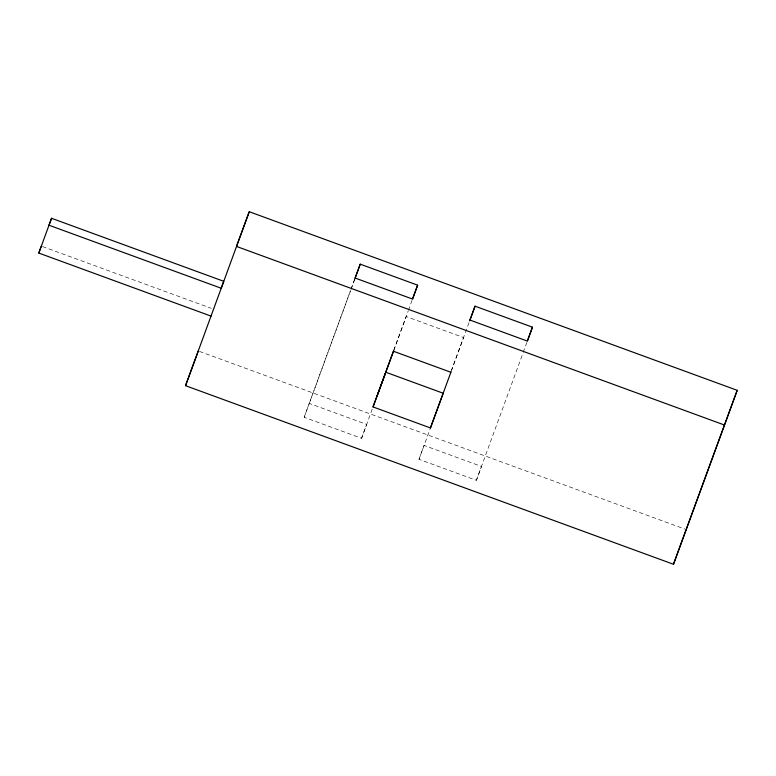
<?xml version="1.0" encoding="UTF-8"?>
<svg xmlns="http://www.w3.org/2000/svg" width="776" height="776" viewBox="0 0 776 776"><rect width="100%" height="100%" fill="white"/><g stroke="black" fill="none" stroke-linecap="round" stroke-linejoin="round"><path stroke-width="0.58" stroke-dasharray="3.88 2.91" d="M304.173 417.294L309.275 403.413L366.689 424.423L361.577 438.304L304.173 417.294L350.568 290.486M350.985 289.361L354.71 279.166M309.275 403.413L350.704 290.195M351.121 289.07L354.845 278.875M361.577 438.304L372.732 407.817M393.704 350.636L408.137 311.137M408.399 310.342L412.114 300.176M418.982 459.314L424.094 445.434L481.498 466.444L476.386 480.325L418.982 459.314L430.292 428.498M451.322 370.928L469.257 321.982M476.386 480.325L522.917 353.225M523.199 352.391L527.059 341.906M393.801 350.189L406.178 316.54L463.592 337.55L451.584 370.162M42.486 246.545L211.305 308.334M199.432 351.402L685.111 529.164"/><path stroke-width="1.16" d="M211.014 316.104L38.8 253.063L51.546 218.279L223.76 281.31L221.209 288.245L48.995 225.215L51.546 218.279M185.532 385.682L249.251 211.722L737.2 390.318L673.481 564.278L185.532 385.682L198.297 350.985M354.845 278.875L360.229 264.16L417.634 285.17L412.677 298.721M373.033 406.934L385.798 372.238L443.203 393.248L430.438 427.945L373.033 406.934L393.413 351.237L450.817 372.247M376.864 396.526L393.704 350.636M430.438 427.945L451.108 371.655M469.674 320.857L475.048 306.18L532.452 327.191L527.476 340.78M673.481 564.278L737.2 390.318M38.8 253.063L41.351 246.128M249.251 211.722L236.486 246.419L724.435 425.015M360.229 264.16L355.127 278.041L412.531 299.051L417.634 285.17M475.048 306.18L469.936 320.061L527.341 341.071L532.452 327.191"/></g></svg>
